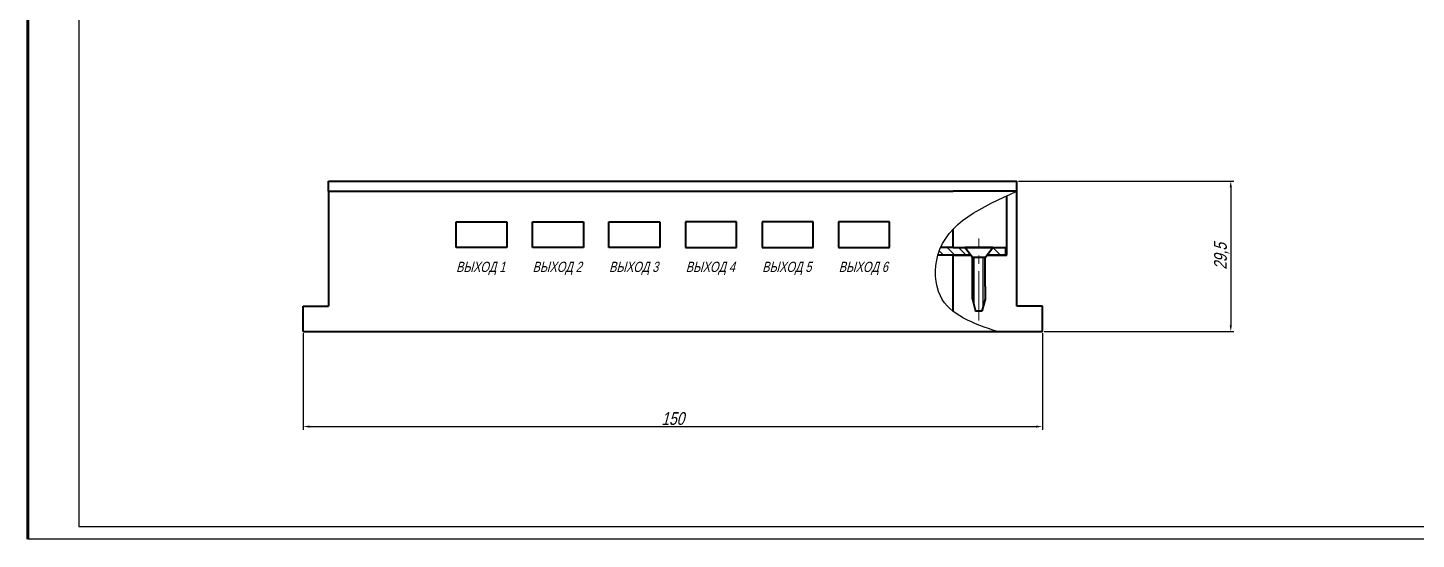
# Model space of a CAD drawing. Header units: millimetres. Extents: x 4478846 to 4492776, y 3796523 to 3799112.
# Drawn here: x 4485722 to 4486266, y 3797671 to 3797871 of the extents above; entities that cross this region are included whole.
import ezdxf

# ---------------------------------------------------------------- set-up
doc = ezdxf.new("R2010")
doc.units = ezdxf.units.MM
doc.linetypes.add('CENTER2', pattern=[28.575, 19.05, -3.175, 3.175, -3.175])
doc.linetypes.add('HIDDEN2', pattern=[4.7625, 3.175, -1.5875])
doc.layers.get('0').update_dxf_attribs({"lineweight": 25})
doc.layers.get('Defpoints').update_dxf_attribs({"color": 5})
for name, color, linetype, lineweight in [('1', 1, 'Continuous', 40), ('2', 3, 'CENTER2', 20), ('3', 2, 'HIDDEN2', 20), ('dim', 7, 'Continuous', 20), ('Рамка', 7, 'Continuous', 60)]:
    doc.layers.add(name, color=color, linetype=linetype, lineweight=lineweight)
doc.layers.add('MultiLayer', color=9, linetype='Continuous')
doc.layers.add('RAHMEN025', color=7, linetype='Continuous')
doc.styles.add('ESKD', font='standarteskd.shx', dxfattribs={"width": 0.8, "oblique": 15})
doc.styles.get("Standard").update_dxf_attribs({"font": 'arial.ttf'})
doc.dimstyles.new('ISO-25', dxfattribs={"dimtxt": 2.5, "dimasz": 2.5, "dimexe": 1.25, "dimexo": 0.625, "dimtad": 1, "dimtxsty": 'Standard', "dimcen": 2.5, "dimadec": 0, "dimazin": 0, "dimtfac": 1, "dimtmove": 0, "dimatfit": 3, "dimfxl": 1, "dimarcsym": 0})

# ---------------------------------------------------------------- blocks, each defined once
blk = doc.blocks.new('*D443')
at = {"layer": 'Defpoints', "color": 0, "transparency": 16777216}
for p in [(4485829.79, 3797751.82), (4486119.79, 3797751.82), (4486119.79, 3797714.62)]:
    blk.add_point(p, dxfattribs=at)
at = {"layer": 'dim', "color": 0, "lineweight": -2, "transparency": 16777216}
for p, q in [((4485829.79, 3797751.19), (4485829.79, 3797713.37)), ((4486119.79, 3797751.19), (4486119.79, 3797713.37)), ((4485832.29, 3797714.62), (4486117.29, 3797714.62))]:
    blk.add_line(p, q, dxfattribs=at)
at = {"layer": 'dim', "color": 0, "transparency": 16777216}
for points in [[(4485832.29, 3797715.04), (4485832.29, 3797714.21), (4485829.79, 3797714.62)], [(4486117.29, 3797715.04), (4486117.29, 3797714.21), (4486119.79, 3797714.62)]]:
    blk.add_solid(points, dxfattribs=at)
at = {"layer": 'dim', "color": 0, "transparency": 16777216, "insert": (4485974.79, 3797717.75), "char_height": 2.5, "attachment_point": 5, "style": 'ESKD'}
blk.add_mtext('{\\H2x;150}', dxfattribs=at)
blk = doc.blocks.new('*D444')
at = {"layer": 'Defpoints', "color": 0, "transparency": 16777216}
for p in [(4486109.79, 3797810.82), (4486119.79, 3797751.82), (4486193.66, 3797751.82)]:
    blk.add_point(p, dxfattribs=at)
at = {"layer": 'dim', "color": 0, "lineweight": -2, "transparency": 16777216}
for p, q in [((4486110.41, 3797810.82), (4486194.91, 3797810.82)), ((4486193.66, 3797808.32), (4486193.66, 3797754.32)), ((4486120.41, 3797751.82), (4486194.91, 3797751.82))]:
    blk.add_line(p, q, dxfattribs=at)
at = {"layer": 'dim', "color": 0, "transparency": 16777216}
for points in [[(4486193.24, 3797808.32), (4486194.08, 3797808.32), (4486193.66, 3797810.82)], [(4486193.24, 3797754.32), (4486194.08, 3797754.32), (4486193.66, 3797751.82)]]:
    blk.add_solid(points, dxfattribs=at)
at = {"layer": 'dim', "color": 0, "transparency": 16777216, "insert": (4486190.06, 3797781.32), "char_height": 2.5, "width": 6.5746, "attachment_point": 5, "rotation": 90, "style": 'ESKD'}
blk.add_mtext('{\\H2x;29,5}', dxfattribs=at)

msp = doc.modelspace()

# ---------------------------------------------------------------- hatches: boundary and pattern name
h = msp.add_hatch()
h.set_pattern_fill('ANSI31', color=256, angle=270)
h.set_pattern_definition([(315, (4489195.123, 3797878.0435), (2.245064, 2.245064), [])])
h.paths.add_polyline_path([(4486107.61156, 3797782.18059), (4486107.61479, 3797782.1926), (4486107.61802, 3797782.20461), (4486107.60833, 3797782.16857)])
h.paths.add_polyline_path([(4486107.62447, 3797782.22863), (4486107.62769, 3797782.24063), (4486107.61802, 3797782.20461), (4486107.62125, 3797782.21662)])
h.paths.add_polyline_path([(4486107.63735, 3797782.27662), (4486107.62769, 3797782.24063), (4486107.63091, 3797782.25263), (4486107.63413, 3797782.26463)])
h.paths.add_polyline_path([(4486107.63735, 3797782.27662), (4486107.64057, 3797782.28862), (4486107.64378, 3797782.30061), (4486107.64699, 3797782.3126)])
h.paths.add_polyline_path([(4486107.6502, 3797782.32458), (4486107.65341, 3797782.33656), (4486107.65661, 3797782.34854), (4486107.64699, 3797782.3126)])
h.paths.add_polyline_path([(4486107.66302, 3797782.3725), (4486107.66622, 3797782.38447), (4486107.65661, 3797782.34854), (4486107.65982, 3797782.36052)])
h.paths.add_polyline_path([(4486107.67581, 3797782.42037), (4486107.66622, 3797782.38447), (4486107.66942, 3797782.39644), (4486107.67262, 3797782.4084)])
h.paths.add_polyline_path([(4486107.67581, 3797782.42037), (4486107.679, 3797782.43233), (4486107.68219, 3797782.44429), (4486107.68538, 3797782.45625)])
h.paths.add_polyline_path([(4486107.68857, 3797782.4682), (4486107.69176, 3797782.48015), (4486107.69494, 3797782.4921), (4486107.68538, 3797782.45625)])
h.paths.add_polyline_path([(4486107.7013, 3797782.51599), (4486107.70448, 3797782.52793), (4486107.69494, 3797782.4921), (4486107.69812, 3797782.50404)])
h.paths.add_polyline_path([(4486107.71399, 3797782.56373), (4486107.70448, 3797782.52793), (4486107.70765, 3797782.53986), (4486107.71082, 3797782.5518)])
h.paths.add_polyline_path([(4486107.71399, 3797782.56373), (4486107.71716, 3797782.57566), (4486107.72033, 3797782.58758), (4486107.72349, 3797782.59951)])
h.paths.add_polyline_path([(4486107.72666, 3797782.61143), (4486107.72982, 3797782.62335), (4486107.73298, 3797782.63526), (4486107.72349, 3797782.59951)])
h.paths.add_polyline_path([(4486107.73929, 3797782.65908), (4486107.74244, 3797782.67099), (4486107.73298, 3797782.63526), (4486107.73613, 3797782.64717)])
h.paths.add_polyline_path([(4486107.75188, 3797782.70669), (4486107.74244, 3797782.67099), (4486107.74559, 3797782.68289), (4486107.74874, 3797782.69479)])
h.paths.add_polyline_path([(4486107.75188, 3797782.70669), (4486107.75503, 3797782.71859), (4486107.75817, 3797782.73048), (4486107.76131, 3797782.74237)])
h.paths.add_polyline_path([(4486107.76444, 3797782.75426), (4486107.76758, 3797782.76614), (4486107.77071, 3797782.77802), (4486107.76131, 3797782.74237)])
h.paths.add_polyline_path([(4486107.77697, 3797782.80178), (4486107.7801, 3797782.81365), (4486107.77071, 3797782.77802), (4486107.77384, 3797782.7899)])
h.paths.add_polyline_path([(4486107.78946, 3797782.84925), (4486107.7801, 3797782.81365), (4486107.78322, 3797782.82552), (4486107.78634, 3797782.83739)])
h.paths.add_polyline_path([(4486107.78946, 3797782.84925), (4486107.79258, 3797782.86111), (4486107.79569, 3797782.87297), (4486107.79881, 3797782.88482)])
h.paths.add_polyline_path([(4486107.80192, 3797782.89668), (4486107.80502, 3797782.90853), (4486107.80813, 3797782.92037), (4486107.79881, 3797782.88482)])
h.paths.add_polyline_path([(4486107.81433, 3797782.94406), (4486107.81743, 3797782.95589), (4486107.80813, 3797782.92037), (4486107.81123, 3797782.93222)])
h.paths.add_polyline_path([(4486107.82671, 3797782.99139), (4486107.81743, 3797782.95589), (4486107.82053, 3797782.96773), (4486107.82362, 3797782.97956)])
h.paths.add_polyline_path([(4486107.82671, 3797782.99139), (4486107.8298, 3797783.00322), (4486107.83289, 3797783.01504), (4486107.83597, 3797783.02686)])
h.paths.add_polyline_path([(4486107.83905, 3797783.03868), (4486107.84213, 3797783.05049), (4486107.84521, 3797783.0623), (4486107.83597, 3797783.02686)])
h.paths.add_polyline_path([(4486107.85136, 3797783.08591), (4486107.85443, 3797783.09771), (4486107.84521, 3797783.0623), (4486107.84829, 3797783.07411)])
h.paths.add_polyline_path([(4486107.86362, 3797783.1331), (4486107.85443, 3797783.09771), (4486107.85749, 3797783.10951), (4486107.86056, 3797783.12131)])
h.paths.add_polyline_path([(4486107.86362, 3797783.1331), (4486107.86668, 3797783.14489), (4486107.86974, 3797783.15668), (4486107.87279, 3797783.16846)])
h.paths.add_polyline_path([(4486107.87585, 3797783.18024), (4486107.87889, 3797783.19202), (4486107.88194, 3797783.20379), (4486107.87279, 3797783.16846)])
h.paths.add_polyline_path([(4486107.88803, 3797783.22733), (4486107.89107, 3797783.2391), (4486107.88194, 3797783.20379), (4486107.88499, 3797783.21557)])
h.paths.add_polyline_path([(4486107.90017, 3797783.27438), (4486107.89107, 3797783.2391), (4486107.8941, 3797783.25086), (4486107.89714, 3797783.26262)])
h.paths.add_polyline_path([(4486107.90017, 3797783.27438), (4486107.9032, 3797783.28613), (4486107.90623, 3797783.29788), (4486107.90925, 3797783.30963)])
h.paths.add_polyline_path([(4486107.91227, 3797783.32137), (4486107.91529, 3797783.33311), (4486107.91831, 3797783.34485), (4486107.90925, 3797783.30963)])
h.paths.add_polyline_path([(4486107.92433, 3797783.36831), (4486107.92734, 3797783.38004), (4486107.91831, 3797783.34485), (4486107.92132, 3797783.35658)])
h.paths.add_polyline_path([(4486107.93634, 3797783.4152), (4486107.92734, 3797783.38004), (4486107.93034, 3797783.39176), (4486107.93334, 3797783.40348)])
h.paths.add_polyline_path([(4486107.93634, 3797783.4152), (4486107.93934, 3797783.42692), (4486107.94234, 3797783.43863), (4486107.94533, 3797783.45034)])
h.paths.add_polyline_path([(4486107.94832, 3797783.46204), (4486107.9513, 3797783.47374), (4486107.95429, 3797783.48544), (4486107.94533, 3797783.45034)])
h.paths.add_polyline_path([(4486107.96024, 3797783.50883), (4486107.96322, 3797783.52052), (4486107.95429, 3797783.48544), (4486107.95727, 3797783.49714)])
h.paths.add_polyline_path([(4486107.97213, 3797783.55557), (4486107.96322, 3797783.52052), (4486107.96619, 3797783.53221), (4486107.96916, 3797783.54389)])
h.paths.add_polyline_path([(4486107.97213, 3797783.55557), (4486107.97509, 3797783.56724), (4486107.97805, 3797783.57892), (4486107.98101, 3797783.59059)])
h.paths.add_polyline_path([(4486107.98396, 3797783.60225), (4486107.98692, 3797783.61392), (4486107.98987, 3797783.62558), (4486107.98101, 3797783.59059)])
h.paths.add_polyline_path([(4486107.99575, 3797783.64888), (4486107.9987, 3797783.66053), (4486107.98987, 3797783.62558), (4486107.99281, 3797783.63723)])
h.paths.add_polyline_path([(4486108.0075, 3797783.69546), (4486107.9987, 3797783.66053), (4486108.00163, 3797783.67218), (4486108.00457, 3797783.68382)])
h.paths.add_polyline_path([(4486108.0075, 3797783.69546), (4486108.01043, 3797783.7071), (4486108.01335, 3797783.71873), (4486108.01628, 3797783.73036)])
h.paths.add_polyline_path([(4486108.0192, 3797783.74199), (4486108.02211, 3797783.75361), (4486108.02503, 3797783.76523), (4486108.01628, 3797783.73036)])
h.paths.add_polyline_path([(4486108.03085, 3797783.78846), (4486108.03375, 3797783.80007), (4486108.02503, 3797783.76523), (4486108.02794, 3797783.77685)])
h.paths.add_polyline_path([(4486108.04245, 3797783.83488), (4486108.03375, 3797783.80007), (4486108.03665, 3797783.81168), (4486108.03955, 3797783.82328)])
h.paths.add_polyline_path([(4486108.04245, 3797783.83488), (4486108.04534, 3797783.84647), (4486108.04823, 3797783.85807), (4486108.05112, 3797783.86966)])
h.paths.add_polyline_path([(4486108.054, 3797783.88124), (4486108.05688, 3797783.89282), (4486108.05976, 3797783.9044), (4486108.05112, 3797783.86966)])
h.paths.add_polyline_path([(4486108.0655, 3797783.92755), (4486108.06837, 3797783.93912), (4486108.05976, 3797783.9044), (4486108.06263, 3797783.91598)])
h.paths.add_polyline_path([(4486108.07696, 3797783.9738), (4486108.06837, 3797783.93912), (4486108.07124, 3797783.95068), (4486108.0741, 3797783.96225)])
h.paths.add_polyline_path([(4486108.07696, 3797783.9738), (4486108.07981, 3797783.98536), (4486108.08266, 3797783.99691), (4486108.08551, 3797784.00846)])
h.paths.add_polyline_path([(4486108.08836, 3797784.02), (4486108.0912, 3797784.03154), (4486108.09404, 3797784.04308), (4486108.08551, 3797784.00846)])
h.paths.add_polyline_path([(4486108.09971, 3797784.06614), (4486108.10254, 3797784.07767), (4486108.09404, 3797784.04308), (4486108.09688, 3797784.05461)])
h.paths.add_polyline_path([(4486108.11101, 3797784.11223), (4486108.10254, 3797784.07767), (4486108.10537, 3797784.08919), (4486108.10819, 3797784.10071)])
h.paths.add_polyline_path([(4486108.11101, 3797784.11223), (4486108.11382, 3797784.12374), (4486108.11664, 3797784.13525), (4486108.11945, 3797784.14675)])
h.paths.add_polyline_path([(4486108.12225, 3797784.15825), (4486108.12506, 3797784.16975), (4486108.12786, 3797784.18124), (4486108.11945, 3797784.14675)])
h.paths.add_polyline_path([(4486108.13345, 3797784.20422), (4486108.13624, 3797784.21571), (4486108.12786, 3797784.18124), (4486108.13065, 3797784.19274)])
h.paths.add_polyline_path([(4486108.14459, 3797784.25014), (4486108.13624, 3797784.21571), (4486108.13902, 3797784.22719), (4486108.14181, 3797784.23866)])
h.paths.add_polyline_path([(4486108.14459, 3797784.25014), (4486108.14736, 3797784.2616), (4486108.15014, 3797784.27307), (4486108.1529, 3797784.28453)])
h.paths.add_polyline_path([(4486108.15567, 3797784.29599), (4486108.15843, 3797784.30744), (4486108.16119, 3797784.31889), (4486108.1529, 3797784.28453)])
h.paths.add_polyline_path([(4486108.1667, 3797784.34179), (4486108.16945, 3797784.35322), (4486108.16119, 3797784.31889), (4486108.16395, 3797784.33034)])
h.paths.add_polyline_path([(4486108.17767, 3797784.38752), (4486108.16945, 3797784.35322), (4486108.17219, 3797784.36466), (4486108.17494, 3797784.37609)])
h.paths.add_polyline_path([(4486108.17767, 3797784.38752), (4486108.18041, 3797784.39895), (4486108.18314, 3797784.41037), (4486108.18587, 3797784.42179)])
h.paths.add_polyline_path([(4486108.18859, 3797784.4332), (4486108.19131, 3797784.44461), (4486108.19403, 3797784.45602), (4486108.18587, 3797784.42179)])
h.paths.add_polyline_path([(4486108.19945, 3797784.47882), (4486108.20216, 3797784.49021), (4486108.19403, 3797784.45602), (4486108.19674, 3797784.46742)])
h.paths.add_polyline_path([(4486108.21026, 3797784.52438), (4486108.20216, 3797784.49021), (4486108.20486, 3797784.5016), (4486108.20756, 3797784.51299)])
h.paths.add_polyline_path([(4486108.21026, 3797784.52438), (4486108.21295, 3797784.53576), (4486108.21564, 3797784.54713), (4486108.21832, 3797784.5585)])
h.paths.add_polyline_path([(4486108.221, 3797784.56987), (4486108.22368, 3797784.58124), (4486108.22635, 3797784.5926), (4486108.21832, 3797784.5585)])
h.paths.add_polyline_path([(4486108.23169, 3797784.61531), (4486108.23435, 3797784.62666), (4486108.22635, 3797784.5926), (4486108.22902, 3797784.60396)])
h.paths.add_polyline_path([(4486108.24232, 3797784.66068), (4486108.23435, 3797784.62666), (4486108.23701, 3797784.638), (4486108.23966, 3797784.64935)])
h.paths.add_polyline_path([(4486108.24232, 3797784.66068), (4486108.24496, 3797784.67202), (4486108.24761, 3797784.68335), (4486108.25025, 3797784.69468)])
h.paths.add_polyline_path([(4486108.25288, 3797784.706), (4486108.25552, 3797784.71732), (4486108.25814, 3797784.72863), (4486108.25025, 3797784.69468)])
h.paths.add_polyline_path([(4486108.26339, 3797784.75125), (4486108.26601, 3797784.76255), (4486108.25814, 3797784.72863), (4486108.26077, 3797784.73994)])
h.paths.add_polyline_path([(4486108.27384, 3797784.79644), (4486108.26601, 3797784.76255), (4486108.26862, 3797784.77385), (4486108.27123, 3797784.78515)])
h.paths.add_polyline_path([(4486105.24705, 3797781.81901), (4486105.24705, 3797784.81901), (4486100.28418, 3797784.81901), (4486098.03665, 3797781.81901)])
h.paths.add_polyline_path([(4486091.53385, 3797781.81901), (4486089.28632, 3797784.81901), (4486079.86992, 3797784.81901), (4486078.78525, 3797781.81901)])

# ---------------------------------------------------------------- linework, layer by layer
for p, q in [((4485741.7644, 3798259.5109), (4485741.7644, 3797675.5109)), ((4486093.03182, 3797761.73706), (4486093.03182, 3797780.81901)), ((4486096.53868, 3797761.73706), (4486096.53868, 3797780.81901)), ((4485741.7644, 3797675.5109), (4486556.7644, 3797675.5109))]:
    msp.add_line(p, q)
msp.add_spline([(4486102.10516, 3797751.81901), (4486079.73329, 3797765.79921), (4486078.78525, 3797781.81901), (4486109.78525, 3797806.81901)], degree=3)
at = {"layer": '1'}
for p, q in [((4485839.78525, 3797806.81901), (4485839.78525, 3797810.81901)), ((4485839.78525, 3797810.81901), (4486109.78525, 3797810.81901)), ((4486109.78525, 3797806.81901), (4486109.78525, 3797810.81901)), ((4485839.78525, 3797806.81901), (4485839.78525, 3797761.81901)), ((4485839.78525, 3797806.81901), (4486084.78525, 3797806.81901)), ((4486105.78525, 3797806.81901), (4486084.78525, 3797806.81901)), ((4486109.78525, 3797806.81901), (4486105.78525, 3797806.81901)), ((4486105.78525, 3797781.81901), (4486105.78525, 3797805.02474)), ((4486109.78525, 3797761.81901), (4486109.78525, 3797806.81901)), ((4486109.78525, 3797761.81901), (4486109.78525, 3797806.81901)), ((4485889.74602, 3797784.81901), (4485889.74602, 3797794.81901)), ((4485889.74602, 3797794.81901), (4485909.74602, 3797794.81901)), ((4485909.74602, 3797794.81901), (4485909.74602, 3797784.81901)), ((4485919.74602, 3797784.81901), (4485919.74602, 3797794.81901)), ((4485919.74602, 3797794.81901), (4485939.74602, 3797794.81901)), ((4485939.74602, 3797794.81901), (4485939.74602, 3797784.81901)), ((4485949.74602, 3797784.81901), (4485949.74602, 3797794.81901)), ((4485949.74602, 3797794.81901), (4485969.74602, 3797794.81901)), ((4485969.74602, 3797794.81901), (4485969.74602, 3797784.81901)), ((4485999.82448, 3797794.81901), (4485979.82448, 3797794.81901)), ((4485979.82448, 3797794.81901), (4485979.82448, 3797784.81901)), ((4485999.82448, 3797784.81901), (4485999.82448, 3797794.81901)), ((4486029.82448, 3797794.81901), (4486009.82448, 3797794.81901)), ((4486009.82448, 3797794.81901), (4486009.82448, 3797784.81901)), ((4486029.82448, 3797784.81901), (4486029.82448, 3797794.81901)), ((4486059.82448, 3797794.81901), (4486039.82448, 3797794.81901)), ((4486039.82448, 3797794.81901), (4486039.82448, 3797784.81901)), ((4486059.82448, 3797784.81901), (4486059.82448, 3797794.81901)), ((4486084.78525, 3797784.81901), (4486084.78525, 3797792.01087)), ((4485909.74602, 3797784.81901), (4485889.74602, 3797784.81901)), ((4485939.74602, 3797784.81901), (4485919.74602, 3797784.81901)), ((4485969.74602, 3797784.81901), (4485949.74602, 3797784.81901)), ((4485979.82448, 3797784.81901), (4485999.82448, 3797784.81901)), ((4486009.82448, 3797784.81901), (4486029.82448, 3797784.81901)), ((4486039.82448, 3797784.81901), (4486059.82448, 3797784.81901)), ((4486084.78525, 3797781.81901), (4486078.78525, 3797781.81901)), ((4486084.78525, 3797784.81901), (4486079.86992, 3797784.81901)), ((4486084.78525, 3797784.81901), (4486105.24705, 3797784.81901)), ((4486084.78525, 3797759.75429), (4486084.78525, 3797781.81901)), ((4486091.53385, 3797781.81901), (4486084.78525, 3797781.81901)), ((4486084.78525, 3797781.81901), (4486091.53385, 3797781.81901)), ((4486089.28632, 3797784.81901), (4486100.28418, 3797784.81901)), ((4486100.28418, 3797784.81901), (4486089.28632, 3797784.81901)), ((4486092.28303, 3797780.81901), (4486089.28632, 3797784.81901)), ((4486097.28747, 3797780.81901), (4486100.28418, 3797784.81901)), ((4486105.78525, 3797781.81901), (4486098.03665, 3797781.81901)), ((4486098.03665, 3797781.81901), (4486105.78525, 3797781.81901)), ((4486105.24705, 3797784.81901), (4486105.24705, 3797781.81901)), ((4486092.28303, 3797776.39218), (4486092.28303, 3797780.81901)), ((4486092.28303, 3797773.53158), (4486092.28303, 3797780.81901)), ((4486092.28303, 3797769.53158), (4486092.28303, 3797780.81901)), ((4486097.28747, 3797780.81901), (4486092.28303, 3797780.81901)), ((4486097.28747, 3797776.39218), (4486097.28747, 3797780.81901)), ((4486097.28747, 3797773.53158), (4486097.28747, 3797780.81901)), ((4486097.28747, 3797769.53158), (4486097.28747, 3797780.81901)), ((4486092.28303, 3797764.53158), (4486092.28303, 3797769.53158)), ((4486097.28747, 3797769.53158), (4486097.28747, 3797764.53158)), ((4485829.78525, 3797751.81901), (4485829.78525, 3797761.81901)), ((4485829.78525, 3797761.81901), (4485839.78525, 3797761.81901)), ((4486092.28303, 3797764.53158), (4486093.54576, 3797759.81901)), ((4486096.02474, 3797759.81901), (4486093.54576, 3797759.81901)), ((4486097.28747, 3797764.53158), (4486096.02474, 3797759.81901)), ((4486119.78525, 3797761.81901), (4486109.78525, 3797761.81901)), ((4486119.78525, 3797761.81901), (4486109.78525, 3797761.81901)), ((4486119.78525, 3797751.81901), (4486119.78525, 3797761.81901)), ((4486119.78525, 3797751.81901), (4486119.78525, 3797761.81901)), ((4485829.78525, 3797751.81901), (4486109.78525, 3797751.81901)), ((4485829.78525, 3797751.81901), (4485829.78525, 3797751.81901)), ((4486109.78525, 3797751.81901), (4486119.78525, 3797751.81901)), ((4486109.78525, 3797751.81901), (4486119.78525, 3797751.81901))]:
    msp.add_line(p, q, dxfattribs=at)
at = {"layer": '2'}
for p, q in [((4486094.78525, 3797756.21082), (4486094.78525, 3797788.336)), ((4486094.78525, 3797756.47449), (4486094.78525, 3797777.81901))]:
    msp.add_line(p, q, dxfattribs=at)
at = {"layer": '3'}
msp.add_line((4486100.28418, 3797784.81901), (4486097.28747, 3797780.81901), dxfattribs=at)
at = {"layer": 'RAHMEN025'}
msp.add_line((4486561.7644, 3797670.5109), (4485721.7644, 3797670.5109), dxfattribs=at)
at = {"layer": 'Рамка'}
msp.add_line((4485721.7644, 3798264.5109), (4485721.7644, 3797670.5109), dxfattribs=at)

# ---------------------------------------------------------------- texts
at = {"layer": 'MultiLayer', "lineweight": -2, "char_height": 4, "attachment_point": 1, "style": 'ESKD'}
for s, insert in [('\\A1;\\pxi-1.7082,l2.7082,t2.7082;ВЫХОД 1', (4485885.79128, 3797779.2036)), ('\\A1;\\pxi-1.7082,l2.7082,t2.7082;ВЫХОД 2', (4485915.79128, 3797779.2036)), ('\\A1;\\pxi-1.7082,l2.7082,t2.7082;ВЫХОД 3', (4485945.79128, 3797779.2036)), ('\\A1;\\pxi-1.7082,l2.7082,t2.7082;ВЫХОД 4', (4485975.86975, 3797779.2036)), ('\\A1;\\pxi-1.7082,l2.7082,t2.7082;ВЫХОД 5', (4486005.86975, 3797779.2036)), ('\\A1;\\pxi-1.7082,l2.7082,t2.7082;ВЫХОД 6', (4486035.86975, 3797779.2036))]:
    msp.add_mtext_dynamic_manual_height_columns(s, width=187.5961338, gutter_width=50, heights=[52], dxfattribs=dict(at, insert=insert))

# ---------------------------------------------------------------- dimensions: what is measured, and where the dimension line sits
at = {"layer": 'dim'}
dim = msp.add_linear_dim(base=(4486193.66045, 3797751.81901), p1=(4486109.78525, 3797810.81901), p2=(4486119.78525, 3797751.81901), angle=90, text='{\\H2x;29,5}', dimstyle='ISO-25', override={"dimtxsty": 'ESKD'}, dxfattribs=at)
dim.commit()
dim.dimension.update_dxf_attribs({"geometry": '*D444', "text_midpoint": (4486190.05926, 3797781.31901)})
dim = msp.add_linear_dim(base=(4486119.78525, 3797714.62183), p1=(4485829.78525, 3797751.81901), p2=(4486119.78525, 3797751.81901), text='{\\H2x;150}', dimstyle='ISO-25', override={"dimtxsty": 'ESKD'}, dxfattribs=at)
dim.commit()
dim.dimension.update_dxf_attribs({"geometry": '*D443', "text_midpoint": (4485974.78525, 3797717.74683)})

doc.saveas('drawing.dxf')
